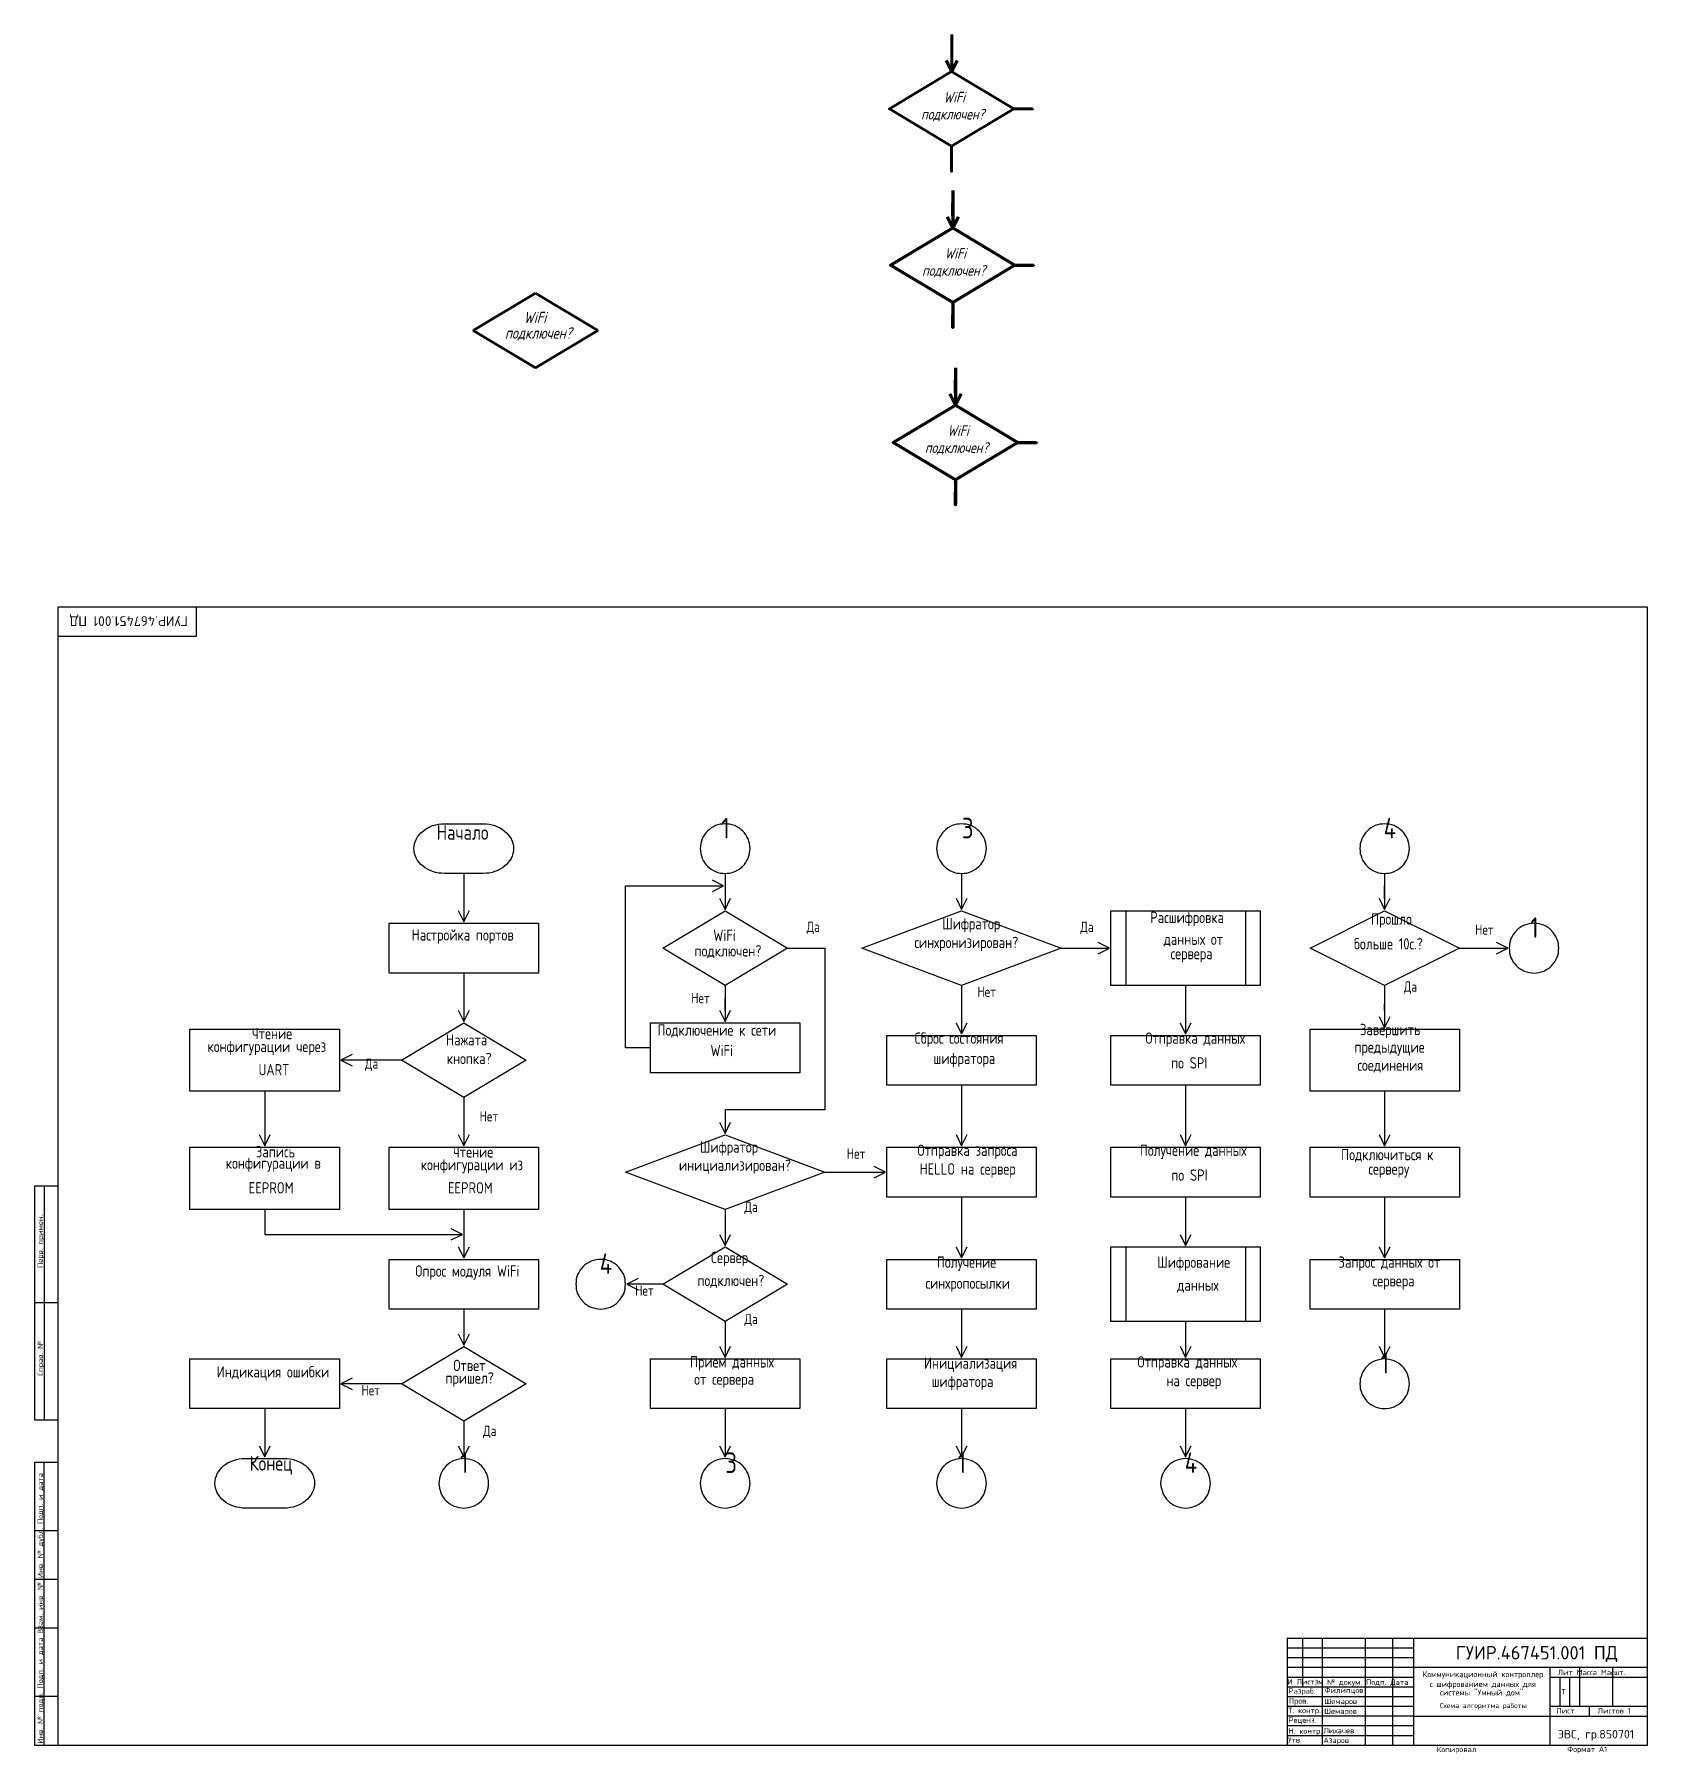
# Model space of a CAD drawing. Header units: inches. Extents: x -2216 to -26, y 201 to 1083.
# Drawn here: x -2216 to -1388, y 201 to 1083 of the extents above; entities that cross this region are included whole.
import ezdxf

# ---------------------------------------------------------------- set-up
doc = ezdxf.new("R2010")
doc.units = ezdxf.units.IN
doc.header["$MEASUREMENT"] = 0
for name, color, linetype in [('PDF3_Geometry', 7, 'Continuous'), ('PDF3_Text', 7, 'Continuous'), ('TEXT', 7, 'Continuous')]:
    doc.layers.add(name, color=color, linetype=linetype)
doc.styles.add('PDF GOST type A', font='')
doc.styles.add('PDF GOST type A Italic', font='')
doc.styles.add('PDF ISOCPEUR', font='isocpeur.ttf')
doc.styles.get('PDF GOST type A').set_extended_font_data('GOST type A')
doc.styles.get('PDF GOST type A Italic').set_extended_font_data('GOST type A', italic=True)

msp = doc.modelspace()

# ---------------------------------------------------------------- linework, layer by layer
at = {"layer": 'PDF3_Geometry', "lineweight": 50}
msp.add_lwpolyline([(-1958.89, 950.35), (-1926.89, 931.17), (-1958.89, 911.99), (-1990.78, 931.17)], close=True, dxfattribs=at)
at = {"layer": 'PDF3_Geometry', "lineweight": 25}
for points in [[(-2204.03, 350.13), (-2216.02, 350.13), (-2216.02, 345.1), (-2216.02, 205.09), (-2204.03, 205.09), (-1388.09, 205.09), (-1388.09, 789.09), (-2204.03, 789.09), (-2204.03, 205.09)], [(-2132.95, 789.09), (-2132.95, 788.01), (-2132.95, 774.11), (-2202.95, 774.11), (-2204.03, 774.11)], [(-1856.65, 677.01), (-1857.85, 677.37), (-1859.05, 677.73), (-1860.37, 677.85), (-1861.57, 677.97), (-1862.77, 677.85), (-1864.09, 677.73), (-1865.28, 677.37), (-1866.48, 677.01), (-1867.56, 676.41), (-1868.64, 675.82), (-1869.6, 675.1), (-1870.56, 674.26), (-1871.4, 673.3), (-1872.12, 672.34), (-1872.72, 671.26), (-1873.32, 670.18), (-1873.68, 668.98), (-1874.03, 667.78), (-1874.15, 666.47), (-1874.27, 665.27), (-1874.15, 664.07), (-1874.03, 662.75), (-1873.68, 661.55), (-1873.32, 660.35)], [(-1849.7, 660.35), (-1849.34, 661.55), (-1848.98, 662.75), (-1848.86, 664.07), (-1848.74, 665.27), (-1848.86, 666.47), (-1848.98, 667.78), (-1849.34, 668.98), (-1849.7, 670.18), (-1850.3, 671.26), (-1850.9, 672.34), (-1851.62, 673.3), (-1852.46, 674.26), (-1853.42, 675.1), (-1854.38, 675.82), (-1855.46, 676.41), (-1856.53, 677.01)], [(-1728.39, 660.35), (-1728.04, 661.55), (-1727.68, 662.75), (-1727.56, 664.07), (-1727.44, 665.27), (-1727.56, 666.47), (-1727.68, 667.78), (-1728.04, 668.98), (-1728.39, 670.18), (-1728.99, 671.26), (-1729.59, 672.34), (-1730.31, 673.3), (-1731.15, 674.26), (-1732.11, 675.1), (-1733.07, 675.82), (-1734.15, 676.41), (-1735.23, 677.01), (-1736.43, 677.37), (-1737.62, 677.73), (-1738.94, 677.85), (-1740.14, 677.97), (-1741.34, 677.85), (-1742.66, 677.73), (-1743.86, 677.37), (-1745.06, 677.01), (-1746.14, 676.41), (-1747.21, 675.82), (-1748.17, 675.1), (-1749.13, 674.26), (-1749.97, 673.3), (-1750.69, 672.34), (-1751.29, 671.26), (-1751.89, 670.18)], [(-1511.31, 660.35), (-1510.95, 661.55), (-1510.59, 662.75), (-1510.47, 664.07), (-1510.35, 665.27), (-1510.47, 666.47), (-1510.59, 667.78), (-1510.95, 668.98), (-1511.31, 670.18), (-1511.91, 671.26), (-1512.51, 672.34), (-1513.23, 673.3), (-1514.07, 674.26), (-1515.03, 675.1), (-1515.99, 675.82), (-1517.07, 676.41), (-1518.15, 677.01), (-1519.34, 677.37), (-1520.54, 677.73), (-1521.86, 677.85), (-1523.06, 677.97), (-1524.26, 677.85), (-1525.58, 677.73), (-1526.78, 677.37), (-1527.98, 677.01), (-1529.05, 676.41), (-1530.13, 675.82), (-1531.09, 675.1), (-1532.05, 674.26), (-1532.89, 673.3), (-1533.61, 672.34), (-1534.21, 671.26), (-1534.81, 670.18), (-1535.17, 668.98), (-1535.53, 667.78), (-1535.65, 666.47), (-1535.77, 665.27), (-1535.65, 664.07), (-1535.53, 662.75), (-1535.17, 661.55), (-1534.81, 660.35)], [(-1752.01, 670.18), (-1752.37, 668.98), (-1752.73, 667.78), (-1752.85, 666.47), (-1752.97, 665.27), (-1752.85, 664.07), (-1752.73, 662.75), (-1752.37, 661.55), (-1752.01, 660.35)], [(-1873.32, 660.23), (-1872.72, 659.15), (-1872.12, 658.08), (-1871.4, 657.12), (-1870.56, 656.16), (-1869.6, 655.32), (-1868.64, 654.6), (-1867.56, 654), (-1866.48, 653.4), (-1865.28, 653.04), (-1864.09, 652.68), (-1862.77, 652.56), (-1861.57, 652.44), (-1860.37, 652.56), (-1859.05, 652.68), (-1857.85, 653.04), (-1856.65, 653.4)], [(-1856.53, 653.4), (-1855.46, 654), (-1854.38, 654.6), (-1853.42, 655.32), (-1852.46, 656.16), (-1851.62, 657.12), (-1850.9, 658.08), (-1850.3, 659.15), (-1849.7, 660.23)], [(-1751.89, 660.23), (-1751.29, 659.15), (-1750.69, 658.08), (-1749.97, 657.12), (-1749.13, 656.16), (-1748.17, 655.32), (-1747.21, 654.6), (-1746.14, 654), (-1745.06, 653.4), (-1743.86, 653.04), (-1742.66, 652.68), (-1741.34, 652.56), (-1740.14, 652.44), (-1738.94, 652.56), (-1737.62, 652.68), (-1736.43, 653.04), (-1735.23, 653.4), (-1734.15, 654), (-1733.07, 654.6), (-1732.11, 655.32), (-1731.15, 656.16), (-1730.31, 657.12), (-1729.59, 658.08), (-1728.99, 659.15), (-1728.39, 660.23)], [(-1534.81, 660.23), (-1534.21, 659.15), (-1533.61, 658.08), (-1532.89, 657.12), (-1532.05, 656.16), (-1531.09, 655.32), (-1530.13, 654.6), (-1529.05, 654), (-1527.98, 653.4), (-1526.78, 653.04), (-1525.58, 652.68), (-1524.26, 652.56), (-1523.06, 652.44), (-1521.86, 652.56), (-1520.54, 652.68), (-1519.34, 653.04), (-1518.15, 653.4), (-1517.07, 654), (-1515.99, 654.6), (-1515.03, 655.32), (-1514.07, 656.16), (-1513.23, 657.12), (-1512.51, 658.08), (-1511.91, 659.15), (-1511.31, 660.23)], [(-1995.58, 652.44), (-1995.58, 628.35)], [(-1899.81, 563.02), (-1912.63, 563.02), (-1912.63, 646.09), (-1863.01, 646.09)], [(-1867.92, 643.21), (-1862.29, 646.09), (-1867.92, 648.97)], [(-1861.57, 652.44), (-1861.57, 634.7)], [(-1740.14, 652.44), (-1740.14, 634.7)], [(-1523.06, 652.44), (-1523.06, 639.62), (-1523.06, 646.09), (-1523.06, 634.7)], [(-1864.45, 639.74), (-1861.57, 633.98), (-1858.69, 639.74)], [(-1743.02, 639.74), (-1740.14, 633.98), (-1737.27, 639.74)], [(-1525.94, 639.74), (-1523.06, 633.98), (-1520.18, 639.74)], [(-1998.46, 633.38), (-1995.58, 627.63), (-1992.7, 633.38)], [(-1655.87, 633.26), (-1655.87, 594.9)], [(-1594.5, 633.26), (-1594.5, 594.9)], [(-1437.35, 623.19), (-1438.31, 624.03), (-1439.27, 624.75), (-1440.35, 625.35), (-1441.43, 625.95), (-1442.63, 626.31), (-1443.83, 626.67), (-1445.15, 626.79), (-1446.34, 626.91), (-1447.54, 626.79), (-1448.86, 626.67), (-1450.06, 626.31), (-1451.26, 625.95)], [(-1455.45, 623.07), (-1456.29, 622.11), (-1457.01, 621.16), (-1457.61, 620.08), (-1458.21, 619), (-1458.57, 617.8), (-1458.93, 616.6), (-1459.05, 615.28), (-1459.17, 614.08), (-1459.05, 612.88), (-1458.93, 611.57), (-1458.57, 610.37), (-1458.21, 609.17), (-1457.61, 608.09), (-1457.01, 607.01), (-1456.29, 606.05), (-1455.45, 605.09), (-1454.5, 604.25), (-1453.54, 603.54), (-1452.46, 602.94), (-1451.38, 602.34)], [(-1451.38, 625.95), (-1452.46, 625.35), (-1453.54, 624.75), (-1454.5, 624.03), (-1455.45, 623.19)], [(-1451.26, 602.34), (-1450.06, 601.98), (-1448.86, 601.62), (-1447.54, 601.5), (-1446.34, 601.38), (-1445.15, 601.5), (-1443.83, 601.62), (-1442.63, 601.98), (-1441.43, 602.34), (-1440.35, 602.94), (-1439.27, 603.54), (-1438.31, 604.25), (-1437.35, 605.09), (-1436.52, 606.05), (-1435.8, 607.01), (-1435.2, 608.09), (-1434.6, 609.17), (-1434.24, 610.37), (-1433.88, 611.57), (-1433.76, 612.88), (-1433.64, 614.08), (-1433.76, 615.28), (-1433.88, 616.6), (-1434.24, 617.8), (-1434.6, 619), (-1435.2, 620.08), (-1435.8, 621.16), (-1436.52, 622.11), (-1437.35, 623.07)], [(-1829.56, 614.08), (-1810.38, 614.08), (-1810.38, 531.13), (-1861.57, 531.13), (-1861.57, 519.75)], [(-1689.08, 614.08), (-1664.98, 614.08)], [(-1670.02, 611.21), (-1664.27, 614.08), (-1670.02, 616.96)], [(-1484.7, 614.08), (-1460.61, 614.08)], [(-1465.64, 611.21), (-1459.89, 614.08), (-1465.64, 616.96)], [(-1995.58, 601.38), (-1995.58, 577.28)], [(-1861.57, 594.9), (-1861.57, 582.2), (-1861.57, 588.55), (-1861.57, 577.28)], [(-1740.14, 594.9), (-1740.14, 570.81)], [(-1625.19, 594.9), (-1625.19, 570.81)], [(-1523.06, 594.9), (-1523.06, 582.2), (-1523.06, 585.43), (-1523.06, 574.05)], [(-1998.46, 582.32), (-1995.58, 576.56), (-1992.7, 582.32)], [(-1864.45, 582.32), (-1861.57, 576.56), (-1858.69, 582.32)], [(-1743.02, 575.85), (-1740.14, 570.09), (-1737.27, 575.85)], [(-1628.07, 575.85), (-1625.19, 570.09), (-1622.31, 575.85)], [(-1525.94, 579.08), (-1523.06, 573.33), (-1520.18, 579.08)], [(-2053, 559.54), (-2058.75, 556.67), (-2053, 553.79)], [(-2027.59, 556.67), (-2058.03, 556.67)], [(-2097.83, 540.72), (-2097.83, 513.39)], [(-1740.14, 543.84), (-1740.14, 513.39)], [(-1625.19, 543.84), (-1625.19, 513.39)], [(-1523.06, 540.72), (-1523.06, 513.39)], [(-1995.58, 537.49), (-1995.58, 513.39)], [(-1864.45, 524.78), (-1861.57, 519.03), (-1858.69, 524.78)], [(-2100.71, 518.43), (-2097.83, 512.67), (-2094.95, 518.43)], [(-1998.46, 518.43), (-1995.58, 512.67), (-1992.7, 518.43)], [(-1743.02, 518.43), (-1740.14, 512.67), (-1737.27, 518.43)], [(-1628.07, 518.43), (-1625.19, 512.67), (-1622.31, 518.43)], [(-1525.94, 518.43), (-1523.06, 512.67), (-1520.18, 518.43)], [(-1810.38, 499.13), (-1779.94, 499.13)], [(-1784.97, 496.25), (-1779.22, 499.13), (-1784.97, 502.01)], [(-2204.03, 492.06), (-2216.02, 492.06), (-2216.02, 372.07), (-2204.03, 372.07)], [(-2210.98, 492.06), (-2210.98, 372.07)], [(-1740.14, 486.42), (-1740.14, 455.86)], [(-1625.19, 486.42), (-1625.19, 462.21)], [(-1523.06, 486.42), (-1523.06, 455.86)], [(-2097.83, 479.95), (-2097.83, 467.24), (-1997.02, 467.24)], [(-1995.58, 479.95), (-1995.58, 455.86)], [(-1861.57, 479.95), (-1861.57, 462.21)], [(-2002.05, 464.37), (-1996.3, 467.24), (-2002.05, 470.12)], [(-1998.46, 460.89), (-1995.58, 455.14), (-1992.7, 460.89)], [(-1864.45, 467.24), (-1861.57, 461.61), (-1858.69, 467.24)], [(-1743.02, 460.89), (-1740.14, 455.14), (-1737.27, 460.89)], [(-1655.87, 460.89), (-1655.87, 422.53)], [(-1628.07, 467.24), (-1625.19, 461.61), (-1622.31, 467.24)], [(-1594.5, 460.89), (-1594.5, 422.53)], [(-1525.94, 460.89), (-1523.06, 455.14), (-1520.18, 460.89)], [(-1932.53, 452.26), (-1933.49, 451.54), (-1934.45, 450.7), (-1935.29, 449.74), (-1936.01, 448.79), (-1936.61, 447.71), (-1937.21, 446.63), (-1937.57, 445.43), (-1937.92, 444.23), (-1938.04, 442.91), (-1938.16, 441.71), (-1938.04, 440.51), (-1937.92, 439.2), (-1937.57, 438), (-1937.21, 436.8), (-1936.61, 435.72), (-1936.01, 434.64), (-1935.29, 433.68), (-1934.45, 432.72)], [(-1916.35, 432.72), (-1915.51, 433.68), (-1914.79, 434.64), (-1914.19, 435.72), (-1913.59, 436.8), (-1913.23, 438), (-1912.87, 439.2), (-1912.75, 440.51), (-1912.63, 441.71), (-1912.75, 442.91), (-1912.87, 444.23), (-1913.23, 445.43), (-1913.59, 446.63), (-1914.19, 447.71), (-1914.79, 448.79), (-1915.51, 449.74), (-1916.35, 450.7), (-1917.31, 451.54), (-1918.27, 452.26), (-1919.35, 452.86), (-1920.42, 453.46), (-1921.62, 453.82), (-1922.82, 454.18), (-1924.14, 454.3), (-1925.34, 454.42), (-1926.54, 454.3), (-1927.86, 454.18), (-1929.05, 453.82), (-1930.25, 453.46), (-1931.33, 452.86), (-1932.41, 452.26)], [(-1906.16, 444.59), (-1911.91, 441.71), (-1906.16, 438.84)], [(-1893.45, 441.71), (-1911.19, 441.71)], [(-1934.45, 432.6), (-1933.49, 431.76), (-1932.53, 431.04), (-1931.45, 430.45), (-1930.37, 429.85)], [(-1930.25, 429.85), (-1929.05, 429.49), (-1927.86, 429.13), (-1926.54, 429.01), (-1925.34, 428.89), (-1924.14, 429.01), (-1922.82, 429.13), (-1921.62, 429.49), (-1920.42, 429.85), (-1919.35, 430.45), (-1918.27, 431.04), (-1917.31, 431.76), (-1916.35, 432.6)], [(-2204.03, 432.12), (-2216.02, 432.12)], [(-1995.58, 428.89), (-1995.58, 411.15)], [(-1740.14, 428.89), (-1740.14, 404.79)], [(-1523.06, 428.89), (-1523.06, 404.79)], [(-1998.46, 416.18), (-1995.58, 410.43), (-1992.7, 416.18)], [(-1861.57, 422.53), (-1861.57, 404.79)], [(-1625.19, 422.53), (-1625.19, 404.79)], [(-1864.45, 409.83), (-1861.57, 404.07), (-1858.69, 409.83)], [(-1743.02, 409.83), (-1740.14, 404.07), (-1737.27, 409.83)], [(-1628.07, 409.83), (-1625.19, 404.07), (-1622.31, 409.83)], [(-1525.94, 409.83), (-1523.06, 404.07), (-1520.18, 409.83)], [(-1510.59, 393.17), (-1510.95, 394.36), (-1511.31, 395.56), (-1511.91, 396.64), (-1512.51, 397.72), (-1513.23, 398.68), (-1514.07, 399.64), (-1515.03, 400.48), (-1515.99, 401.2), (-1517.07, 401.8), (-1518.15, 402.4), (-1519.34, 402.76), (-1520.54, 403.12), (-1521.86, 403.24), (-1523.06, 403.35), (-1524.26, 403.24), (-1525.58, 403.12), (-1526.78, 402.76), (-1527.98, 402.4), (-1529.05, 401.8), (-1530.13, 401.2), (-1531.09, 400.48), (-1532.05, 399.64), (-1532.89, 398.68), (-1533.61, 397.72), (-1534.21, 396.64), (-1534.81, 395.56), (-1535.17, 394.36), (-1535.53, 393.17)], [(-2053, 393.41), (-2058.75, 390.53), (-2053, 387.65)], [(-2027.59, 390.53), (-2058.03, 390.53)], [(-1535.53, 393.05), (-1535.65, 391.73), (-1535.77, 390.53), (-1535.65, 389.33), (-1535.53, 388.01), (-1535.17, 386.81), (-1534.81, 385.61), (-1534.21, 384.54), (-1533.61, 383.46), (-1532.89, 382.5), (-1532.05, 381.54), (-1531.09, 380.7), (-1530.13, 379.98), (-1529.05, 379.38), (-1527.98, 378.78), (-1526.78, 378.42), (-1525.58, 378.06), (-1524.26, 377.94), (-1523.06, 377.82), (-1521.86, 377.94), (-1520.54, 378.06), (-1519.34, 378.42), (-1518.15, 378.78), (-1517.07, 379.38), (-1515.99, 379.98), (-1515.03, 380.7), (-1514.07, 381.54), (-1513.23, 382.5), (-1512.51, 383.46), (-1511.91, 384.54), (-1511.31, 385.61), (-1510.95, 386.81), (-1510.59, 388.01), (-1510.47, 389.33), (-1510.35, 390.53), (-1510.47, 391.73), (-1510.59, 393.05)], [(-2097.83, 377.82), (-2097.83, 353.73)], [(-1995.58, 371.47), (-1995.58, 353.73)], [(-1861.57, 377.82), (-1861.57, 353.73)], [(-1740.14, 377.82), (-1740.14, 353.73)], [(-1625.19, 377.82), (-1625.19, 353.73)], [(-2100.71, 358.76), (-2097.83, 353.01), (-2094.95, 358.76)], [(-1998.46, 358.76), (-1995.58, 353.01), (-1992.7, 358.76)], [(-1864.45, 358.76), (-1861.57, 353.01), (-1858.69, 358.76)], [(-1743.02, 358.76), (-1740.14, 353.01), (-1737.27, 358.76)], [(-1628.07, 358.76), (-1625.19, 353.01), (-1622.31, 358.76)], [(-2210.98, 205.09), (-2210.98, 345.1), (-2210.98, 350.13)], [(-1998.22, 351.93), (-1999.42, 351.57), (-2000.62, 351.21), (-2001.69, 350.61), (-2002.77, 350.01), (-2003.73, 349.29), (-2004.69, 348.46), (-2005.53, 347.5), (-2006.25, 346.54), (-2006.85, 345.46), (-2007.45, 344.38), (-2007.81, 343.18), (-2008.17, 341.98), (-2008.29, 340.66), (-2008.41, 339.47), (-2008.29, 338.27), (-2008.17, 336.95), (-2007.81, 335.75), (-2007.45, 334.55), (-2006.85, 333.47), (-2006.25, 332.39), (-2005.53, 331.43), (-2004.69, 330.48), (-2003.73, 329.64), (-2002.77, 328.92), (-2001.69, 328.32), (-2000.62, 327.72), (-1999.42, 327.36), (-1998.22, 327)], [(-1998.1, 327), (-1996.78, 326.88), (-1995.58, 326.76), (-1994.38, 326.88), (-1993.06, 327), (-1991.87, 327.36), (-1990.67, 327.72), (-1989.59, 328.32), (-1988.51, 328.92), (-1987.55, 329.64), (-1986.59, 330.48), (-1985.75, 331.43), (-1985.03, 332.39), (-1984.43, 333.47), (-1983.83, 334.55), (-1983.47, 335.75), (-1983.12, 336.95), (-1983, 338.27), (-1982.88, 339.47), (-1983, 340.66), (-1983.12, 341.98), (-1983.47, 343.18), (-1983.83, 344.38), (-1984.43, 345.46), (-1985.03, 346.54), (-1985.75, 347.5), (-1986.59, 348.46), (-1987.55, 349.29), (-1988.51, 350.01), (-1989.59, 350.61), (-1990.67, 351.21), (-1991.87, 351.57), (-1993.06, 351.93), (-1994.38, 352.05), (-1995.58, 352.17), (-1996.78, 352.05), (-1998.1, 351.93)], [(-1856.65, 351.21), (-1857.85, 351.57), (-1859.05, 351.93), (-1860.37, 352.05), (-1861.57, 352.17), (-1862.77, 352.05), (-1864.09, 351.93), (-1865.28, 351.57), (-1866.48, 351.21), (-1867.56, 350.61), (-1868.64, 350.01), (-1869.6, 349.29), (-1870.56, 348.46), (-1871.4, 347.5), (-1872.12, 346.54), (-1872.72, 345.46), (-1873.32, 344.38), (-1873.68, 343.18), (-1874.03, 341.98), (-1874.15, 340.66), (-1874.27, 339.47), (-1874.15, 338.27), (-1874.03, 336.95), (-1873.68, 335.75), (-1873.32, 334.55), (-1872.72, 333.47), (-1872.12, 332.39), (-1871.4, 331.43), (-1870.56, 330.48), (-1869.6, 329.64), (-1868.64, 328.92), (-1867.56, 328.32), (-1866.48, 327.72), (-1865.28, 327.36), (-1864.09, 327), (-1862.77, 326.88), (-1861.57, 326.76), (-1860.37, 326.88), (-1859.05, 327), (-1857.85, 327.36), (-1856.65, 327.72)], [(-1856.53, 327.72), (-1855.46, 328.32), (-1854.38, 328.92), (-1853.42, 329.64), (-1852.46, 330.48), (-1851.62, 331.43), (-1850.9, 332.39), (-1850.3, 333.47), (-1849.7, 334.55), (-1849.34, 335.75), (-1848.98, 336.95), (-1848.86, 338.27), (-1848.74, 339.47), (-1848.86, 340.66), (-1848.98, 341.98), (-1849.34, 343.18), (-1849.7, 344.38), (-1850.3, 345.46), (-1850.9, 346.54), (-1851.62, 347.5), (-1852.46, 348.46), (-1853.42, 349.29), (-1854.38, 350.01), (-1855.46, 350.61), (-1856.53, 351.21)], [(-1752.01, 344.38), (-1752.37, 343.18), (-1752.73, 341.98), (-1752.85, 340.66), (-1752.97, 339.47), (-1752.85, 338.27), (-1752.73, 336.95), (-1752.37, 335.75), (-1752.01, 334.55)], [(-1751.89, 334.55), (-1751.29, 333.47), (-1750.69, 332.39), (-1749.97, 331.43), (-1749.13, 330.48), (-1748.17, 329.64), (-1747.21, 328.92), (-1746.14, 328.32), (-1745.06, 327.72), (-1743.86, 327.36), (-1742.66, 327), (-1741.34, 326.88), (-1740.14, 326.76), (-1738.94, 326.88), (-1737.62, 327), (-1736.43, 327.36), (-1735.23, 327.72), (-1734.15, 328.32), (-1733.07, 328.92), (-1732.11, 329.64), (-1731.15, 330.48), (-1730.31, 331.43), (-1729.59, 332.39), (-1728.99, 333.47), (-1728.39, 334.55), (-1728.04, 335.75), (-1727.68, 336.95), (-1727.56, 338.27), (-1727.44, 339.47), (-1727.56, 340.66), (-1727.68, 341.98), (-1728.04, 343.18), (-1728.39, 344.38), (-1728.99, 345.46), (-1729.59, 346.54), (-1730.31, 347.5), (-1731.15, 348.46), (-1732.11, 349.29), (-1733.07, 350.01), (-1734.15, 350.61), (-1735.23, 351.21), (-1736.43, 351.57), (-1737.62, 351.93), (-1738.94, 352.05), (-1740.14, 352.17), (-1741.34, 352.05), (-1742.66, 351.93), (-1743.86, 351.57), (-1745.06, 351.21), (-1746.14, 350.61), (-1747.21, 350.01), (-1748.17, 349.29), (-1749.13, 348.46)], [(-1750.69, 346.54), (-1751.29, 345.46), (-1751.89, 344.38)], [(-1749.25, 348.46), (-1750.09, 347.5), (-1750.81, 346.54)], [(-1637.06, 344.38), (-1637.41, 343.18), (-1637.77, 341.98), (-1637.89, 340.66), (-1638.01, 339.47), (-1637.89, 338.27), (-1637.77, 336.95)], [(-1637.65, 336.95), (-1637.29, 335.75), (-1636.94, 334.55), (-1636.34, 333.47), (-1635.74, 332.39), (-1635.02, 331.43), (-1634.18, 330.48), (-1633.22, 329.64), (-1632.26, 328.92), (-1631.18, 328.32), (-1630.1, 327.72), (-1628.9, 327.36), (-1627.71, 327), (-1626.39, 326.88), (-1625.19, 326.76), (-1623.99, 326.88), (-1622.67, 327), (-1621.47, 327.36), (-1620.27, 327.72), (-1619.19, 328.32), (-1618.12, 328.92), (-1617.16, 329.64), (-1616.2, 330.48), (-1615.36, 331.43), (-1614.64, 332.39), (-1614.04, 333.47), (-1613.44, 334.55), (-1613.08, 335.75), (-1612.72, 336.95), (-1612.6, 338.27), (-1612.48, 339.47), (-1612.6, 340.66), (-1612.72, 341.98), (-1613.08, 343.18), (-1613.44, 344.38), (-1614.04, 345.46), (-1614.64, 346.54), (-1615.36, 347.5), (-1616.2, 348.46), (-1617.16, 349.29), (-1618.12, 350.01), (-1619.19, 350.61), (-1620.27, 351.21), (-1621.47, 351.57), (-1622.67, 351.93), (-1623.99, 352.05), (-1625.19, 352.17), (-1626.39, 352.05), (-1627.71, 351.93), (-1628.9, 351.57), (-1630.1, 351.21), (-1631.18, 350.61), (-1632.26, 350.01), (-1633.22, 349.29), (-1634.18, 348.46), (-1635.02, 347.5), (-1635.74, 346.54), (-1636.34, 345.46), (-1636.94, 344.38)], [(-2204.03, 315.13), (-2216.02, 315.13)], [(-2204.03, 290.08), (-2216.02, 290.08)], [(-2204.03, 265.15), (-2216.02, 265.15)], [(-1573.05, 260.11), (-1388.09, 260.11)], [(-1573.05, 260.11), (-1573.05, 205.09)], [(-1565.13, 260.11), (-1565.13, 235.06)], [(-1555.07, 260.11), (-1555.07, 205.09)], [(-1533.13, 260.11), (-1533.13, 205.09)], [(-1519.1, 260.11), (-1519.1, 205.09)], [(-1508.08, 205.09), (-1508.08, 260.11)], [(-1573.05, 255.08), (-1508.08, 255.08)], [(-1573.05, 250.16), (-1508.08, 250.16)], [(-1573.05, 245.13), (-1508.08, 245.13)], [(-1573.05, 240.09), (-1508.08, 240.09)], [(-1508.08, 245.13), (-1388.09, 245.13)], [(-1438.07, 205.09), (-1438.07, 245.13)], [(-1438.07, 240.09), (-1388.09, 240.09)], [(-1433.16, 240.09), (-1433.16, 225.11)], [(-1428.12, 240.09), (-1428.12, 225.11)], [(-1423.09, 245.13), (-1423.09, 226.07), (-1423.09, 225.11)], [(-1406.07, 245.13), (-1406.07, 225.11)], [(-2204.03, 230.15), (-2216.02, 230.15)], [(-1573.05, 235.06), (-1508.08, 235.06)], [(-1573.05, 230.15), (-1508.08, 230.15)], [(-1573.05, 225.11), (-1508.08, 225.11)], [(-1438.07, 225.11), (-1388.09, 225.11)], [(-1418.06, 225.11), (-1418.06, 220.08)], [(-1508.08, 220.08), (-1573.05, 220.08)], [(-1573.05, 215.16), (-1508.08, 215.16)], [(-1508.08, 220.08), (-1388.09, 220.08)], [(-1573.05, 210.13), (-1508.08, 210.13)]]:
    msp.add_lwpolyline(points, dxfattribs=at)
for points in [[(-2005.53, 677.97), (-1985.75, 677.97), (-1984.07, 677.97), (-1982.64, 677.73), (-1981.08, 677.37), (-1979.64, 677.01), (-1978.32, 676.41), (-1977, 675.82), (-1975.8, 675.1), (-1974.72, 674.26), (-1973.65, 673.3), (-1972.81, 672.34), (-1971.97, 671.26), (-1971.37, 670.18), (-1970.77, 668.98), (-1970.41, 667.78), (-1970.17, 666.47), (-1970.05, 665.27), (-1970.17, 663.95), (-1970.41, 662.63), (-1970.77, 661.43), (-1971.37, 660.23), (-1971.97, 659.15), (-1972.81, 658.08), (-1973.65, 657.12), (-1974.72, 656.16), (-1975.8, 655.32), (-1977, 654.6), (-1978.32, 654), (-1979.64, 653.4), (-1981.08, 653.04), (-1982.64, 652.68), (-1984.07, 652.56), (-1985.75, 652.44), (-2005.53, 652.44), (-2007.09, 652.56), (-2008.65, 652.68), (-2010.21, 653.04), (-2011.64, 653.4), (-2012.96, 654), (-2014.28, 654.6), (-2015.48, 655.32), (-2016.56, 656.16), (-2017.64, 657.12), (-2018.48, 658.08), (-2019.32, 659.15), (-2019.91, 660.23), (-2020.51, 661.43), (-2020.87, 662.63), (-2021.11, 663.95), (-2021.23, 665.27), (-2021.11, 666.47), (-2020.87, 667.78), (-2020.51, 668.98), (-2019.91, 670.18), (-2019.32, 671.26), (-2018.48, 672.34), (-2017.64, 673.3), (-2016.56, 674.26), (-2015.48, 675.1), (-2014.28, 675.82), (-2012.96, 676.41), (-2011.64, 677.01), (-2010.21, 677.37), (-2008.65, 677.73), (-2007.09, 677.97)], [(-2033.94, 626.91), (-1957.34, 626.91), (-1957.34, 601.38), (-2033.94, 601.38)], [(-1861.57, 633.26), (-1829.56, 614.08), (-1861.57, 594.9), (-1893.45, 614.08)], [(-1740.14, 633.26), (-1689.08, 614.08), (-1740.14, 594.9), (-1791.33, 614.08)], [(-1663.55, 633.26), (-1586.95, 633.26), (-1586.95, 594.9), (-1663.55, 594.9)], [(-1523.06, 633.26), (-1484.7, 614.08), (-1523.06, 594.9), (-1561.3, 614.08)], [(-1995.58, 575.85), (-1963.7, 556.67), (-1995.58, 537.49), (-2027.59, 556.67)], [(-1899.81, 575.85), (-1823.21, 575.85), (-1823.21, 550.19), (-1899.81, 550.19)], [(-2136.19, 572.61), (-2059.47, 572.61), (-2059.47, 540.72), (-2136.19, 540.72)], [(-1778.5, 569.37), (-1701.9, 569.37), (-1701.9, 543.84), (-1778.5, 543.84)], [(-1663.55, 569.37), (-1586.95, 569.37), (-1586.95, 543.84), (-1663.55, 543.84)], [(-1561.3, 572.61), (-1484.7, 572.61), (-1484.7, 540.72), (-1561.3, 540.72)], [(-2136.19, 511.96), (-2059.47, 511.96), (-2059.47, 479.95), (-2136.19, 479.95)], [(-2033.94, 511.96), (-1957.34, 511.96), (-1957.34, 479.95), (-2033.94, 479.95)], [(-1861.57, 518.31), (-1810.38, 499.13), (-1861.57, 479.95), (-1912.63, 499.13)], [(-1778.5, 511.96), (-1701.9, 511.96), (-1701.9, 486.42), (-1778.5, 486.42)], [(-1663.55, 511.96), (-1586.95, 511.96), (-1586.95, 486.42), (-1663.55, 486.42)], [(-1561.3, 511.96), (-1484.7, 511.96), (-1484.7, 486.42), (-1561.3, 486.42)], [(-1861.57, 460.89), (-1829.56, 441.71), (-1861.57, 422.53), (-1893.45, 441.71)], [(-1663.55, 460.89), (-1586.95, 460.89), (-1586.95, 422.53), (-1663.55, 422.53)], [(-2033.94, 454.42), (-1957.34, 454.42), (-1957.34, 428.89), (-2033.94, 428.89)], [(-1778.5, 454.42), (-1701.9, 454.42), (-1701.9, 428.89), (-1778.5, 428.89)], [(-1561.3, 454.42), (-1484.7, 454.42), (-1484.7, 428.89), (-1561.3, 428.89)], [(-1995.58, 409.71), (-1963.7, 390.53), (-1995.58, 371.47), (-2027.59, 390.53)], [(-2136.19, 403.35), (-2059.47, 403.35), (-2059.47, 377.82), (-2136.19, 377.82)], [(-1899.81, 403.35), (-1823.21, 403.35), (-1823.21, 377.82), (-1899.81, 377.82)], [(-1778.5, 403.35), (-1701.9, 403.35), (-1701.9, 377.82), (-1778.5, 377.82)], [(-1663.55, 403.35), (-1586.95, 403.35), (-1586.95, 377.82), (-1663.55, 377.82)], [(-2107.78, 352.29), (-2087.88, 352.29), (-2086.32, 352.17), (-2084.76, 352.05), (-2083.21, 351.69), (-2081.77, 351.21), (-2080.45, 350.73), (-2079.13, 350.13), (-2077.93, 349.29), (-2076.85, 348.58), (-2075.89, 347.62), (-2074.93, 346.66), (-2074.21, 345.58), (-2073.5, 344.5), (-2073.02, 343.3), (-2072.54, 342.1), (-2072.3, 340.78), (-2072.3, 339.47), (-2072.3, 338.15), (-2072.54, 336.95), (-2073.02, 335.63), (-2073.5, 334.55), (-2074.21, 333.35), (-2074.93, 332.39), (-2075.89, 331.31), (-2076.85, 330.48), (-2077.93, 329.64), (-2079.13, 328.92), (-2080.45, 328.2), (-2081.77, 327.72), (-2083.21, 327.24), (-2084.76, 327), (-2086.32, 326.76), (-2087.88, 326.76), (-2107.78, 326.76), (-2109.34, 326.76), (-2110.89, 327), (-2112.33, 327.24), (-2113.77, 327.72), (-2115.21, 328.2), (-2116.53, 328.92), (-2117.73, 329.64), (-2118.81, 330.48), (-2119.76, 331.31), (-2120.72, 332.39), (-2121.44, 333.35), (-2122.16, 334.55), (-2122.64, 335.63), (-2123, 336.95), (-2123.24, 338.15), (-2123.36, 339.47), (-2123.24, 340.78), (-2123, 342.1), (-2122.64, 343.3), (-2122.16, 344.5), (-2121.44, 345.58), (-2120.72, 346.66), (-2119.76, 347.62), (-2118.81, 348.58), (-2117.73, 349.29), (-2116.53, 350.13), (-2115.21, 350.73), (-2113.77, 351.21), (-2112.33, 351.69), (-2110.89, 352.05), (-2109.34, 352.17)]]:
    msp.add_lwpolyline(points, close=True, dxfattribs=at)
at = {"layer": 'TEXT', "lineweight": 60}
for points in [[(-1745.25, 1083.08), (-1745.25, 1070.31), (-1745.25, 1076.69), (-1745.25, 1063.96)], [(-1748.12, 1069.71), (-1745.25, 1063.96), (-1742.37, 1069.71)], [(-1713.33, 1044.8), (-1703.75, 1044.8), (-1703.75, 1044.8), (-1703.75, 1044.8), (-1703.75, 1044.8)], [(-1745.27, 1025.63), (-1745.27, 1012.86), (-1745.27, 1019.25), (-1745.27, 1012.86)]]:
    msp.add_lwpolyline(points, dxfattribs=at)
msp.add_lwpolyline([(-1745.27, 1063.96), (-1713.33, 1044.8), (-1745.27, 1025.63), (-1777.2, 1044.8)], close=True, dxfattribs=at)
at = {"layer": 'TEXT', "lineweight": 70}
for points in [[(-1744.69, 1002.89), (-1744.69, 990.11), (-1744.69, 996.5), (-1744.69, 983.77)], [(-1747.57, 989.52), (-1744.69, 983.77), (-1741.82, 989.52)], [(-1712.77, 964.6), (-1703.19, 964.6), (-1703.19, 964.6), (-1703.19, 964.6), (-1703.19, 964.6)], [(-1744.71, 945.44), (-1744.71, 932.66), (-1744.71, 939.05), (-1744.71, 932.66)]]:
    msp.add_lwpolyline(points, dxfattribs=at)
msp.add_lwpolyline([(-1744.71, 983.76), (-1712.77, 964.6), (-1744.71, 945.44), (-1776.65, 964.6)], close=True, dxfattribs=at)
at = {"layer": 'TEXT', "lineweight": 80}
for points in [[(-1743.29, 911.95), (-1743.29, 899.18), (-1743.29, 905.57), (-1743.29, 892.84)], [(-1746.16, 898.59), (-1743.29, 892.84), (-1740.41, 898.59)], [(-1711.37, 873.67), (-1701.79, 873.67), (-1701.79, 873.67), (-1701.79, 873.67), (-1701.79, 873.67)], [(-1743.3, 854.51), (-1743.3, 841.73), (-1743.3, 848.12), (-1743.3, 841.73)]]:
    msp.add_lwpolyline(points, dxfattribs=at)
msp.add_lwpolyline([(-1743.3, 892.83), (-1711.37, 873.67), (-1743.3, 854.51), (-1775.24, 873.67)], close=True, dxfattribs=at)

# ---------------------------------------------------------------- texts
at = {"layer": 'PDF3_Text', "attachment_point": 7}
for s, insert, char_height, style in [('{\\fGOST type A|b0|i1|c204|p34;WiFi}', (-1964.93, 934.89), 5.7982, 'PDF GOST type A'), ('{\\fGOST type A|b0|i1|c204|p34;подключен?}', (-1974.54, 926.01), 5.7982, 'PDF GOST type A'), ('1', (-1863.43, 670.47), 10.56, 'PDF GOST type A'), ('3', (-1740, 670.47), 10.56, 'PDF GOST type A'), ('4', (-1523.57, 670.47), 10.56, 'PDF GOST type A'), ('Начало', (-2009.57, 669.76), 7.529, 'PDF GOST type A'), ('Да', (-1819.7, 621.36), 5.279, 'PDF GOST type A'), ('Шифратор', (-1750.13, 622.22), 5.798, 'PDF GOST type A'), ('Да', (-1679.22, 621.36), 5.279, 'PDF GOST type A'), ('Расшифровка', (-1643.33, 625.45), 5.7982, 'PDF GOST type A'), ('Прошло', (-1530.05, 624.61), 5.798, 'PDF GOST type A'), ('1', (-1448.32, 619.41), 10.56, 'PDF GOST type A'), ('Настройка портов', (-2022.35, 616.46), 5.7982, 'PDF GOST type A'), ('WiFi', (-1867.61, 617.8), 5.798, 'PDF GOST type A'), ('синхронизирован?', (-1764.4, 612.62), 5.7982, 'PDF GOST type A'), ('данных от', (-1636.49, 614.9), 5.798, 'PDF GOST type A'), ('больше 10с.?', (-1538.8, 613.46), 5.7982, 'PDF GOST type A'), ('Нет', (-1476.64, 621), 5.279, 'PDF GOST type A'), ('подключен?', (-1877.22, 608.92), 5.798, 'PDF GOST type A'), ('сервера', (-1632.9, 606.87), 5.798, 'PDF GOST type A'), ('Нет', (-1878.92, 585.88), 5.279, 'PDF GOST type A'), ('Нет', (-1732.08, 589.12), 5.279, 'PDF GOST type A'), ('Да', (-1513.2, 590.67), 5.279, 'PDF GOST type A'), ('Подключение к сети', (-1896.25, 568.27), 5.7982, 'PDF GOST type A'), ('Завершить', (-1535.68, 567.91), 5.798, 'PDF GOST type A'), ('конфигурации через', (-2127.14, 559.22), 5.7982, 'PDF GOST type A'), ('Чтение', (-2104.34, 567.43), 5.798, 'PDF GOST type A'), ('Нажата', (-2004.73, 564.2), 5.798, 'PDF GOST type A'), ('Сброс состояния', (-1764.27, 563.48), 5.7982, 'PDF GOST type A'), ('Отправка данных', (-1645.84, 563.48), 5.7982, 'PDF GOST type A'), ('Да', (-2046.37, 551.12), 5.279, 'PDF GOST type A'), ('кнопка?', (-2004.37, 554.61), 5.798, 'PDF GOST type A'), ('WiFi', (-1869.04, 558.68), 5.798, 'PDF GOST type A'), ('шифратора', (-1754.59, 553.11), 5.798, 'PDF GOST type A'), ('по SPI', (-1632.66, 552.33), 5.798, 'PDF GOST type A'), ('предыдущие', (-1538.56, 558.92), 5.798, 'PDF GOST type A'), ('UART', (-2100.98, 548.85), 5.798, 'PDF GOST type A'), ('соединения', (-1537, 550.29), 5.798, 'PDF GOST type A'), ('Нет', (-1987.52, 525.23), 5.279, 'PDF GOST type A'), ('Запись', (-2102.3, 506.78), 5.798, 'PDF GOST type A'), ('Чтение', (-2001.13, 506.66), 5.798, 'PDF GOST type A'), ('Шифратор', (-1874.43, 507.62), 5.798, 'PDF GOST type A'), ('Отправка запроса', (-1762.83, 505.94), 5.7982, 'PDF GOST type A'), ('Получение данных', (-1648.72, 505.94), 5.7982, 'PDF GOST type A'), ('конфигурации в', (-2117.77, 499.35), 5.7982, 'PDF GOST type A'), ('конфигурации из', (-2017.7, 498.57), 5.7982, 'PDF GOST type A'), ('инициализирован?', (-1885.22, 498.27), 5.7982, 'PDF GOST type A'), ('Нет', (-1799.09, 506.05), 5.279, 'PDF GOST type A'), ('HELLO на сервер', (-1761.64, 496.35), 5.7982, 'PDF GOST type A'), ('Подключиться к', (-1545.39, 504.38), 5.7982, 'PDF GOST type A'), ('по SPI', (-1632.54, 494.79), 5.798, 'PDF GOST type A'), ('серверу', (-1531.37, 496.35), 5.798, 'PDF GOST type A'), ('EEPROM', (-2106.01, 488.23), 5.798, 'PDF GOST type A'), ('EEPROM', (-2003.76, 488.23), 5.798, 'PDF GOST type A'), ('Да', (-1851.59, 477.64), 5.279, 'PDF GOST type A'), ('Опрос модуля WiFi', (-2020.55, 443.97), 5.7982, 'PDF GOST type A'), ('4', (-1925.88, 446.91), 10.56, 'PDF GOST type A'), ('Сервер', (-1868.8, 450.92), 5.798, 'PDF GOST type A'), ('Получение', (-1752.89, 448.52), 5.798, 'PDF GOST type A'), ('Шифрование', (-1639.73, 448.53), 5.798, 'PDF GOST type A'), ('Запрос данных от', (-1546.71, 448.52), 5.7982, 'PDF GOST type A'), ('подключен?', (-1875.75, 439.77), 5.798, 'PDF GOST type A'), ('синхропосылки', (-1758.69, 437.73), 5.7982, 'PDF GOST type A'), ('данных', (-1629.54, 437.37), 5.798, 'PDF GOST type A'), ('сервера', (-1529.21, 438.93), 5.798, 'PDF GOST type A'), ('Нет', (-1907.69, 435.8), 5.279, 'PDF GOST type A'), ('Да', (-1851.59, 420.1), 5.279, 'PDF GOST type A'), ('1', (-1525.03, 395.85), 10.56, 'PDF GOST type A'), ('Индикация ошибки', (-2122.42, 392.25), 5.7982, 'PDF GOST type A'), ('Ответ', (-2001.01, 397.1), 5.798, 'PDF GOST type A'), ('Прием данных', (-1879.59, 397.34), 5.7982, 'PDF GOST type A'), ('Инициализация', (-1759.45, 396.69), 5.7982, 'PDF GOST type A'), ('Отправка данных', (-1649.92, 397.34), 5.7982, 'PDF GOST type A'), ('Нет', (-2048.17, 384.62), 5.279, 'PDF GOST type A'), ('пришел?', (-2005.09, 389.07), 5.798, 'PDF GOST type A'), ('от сервера', (-1877.43, 388.47), 5.798, 'PDF GOST type A'), ('шифратора', (-1755.55, 387.33), 5.798, 'PDF GOST type A'), ('на сервер', (-1635.06, 387.75), 5.798, 'PDF GOST type A'), ('Да', (-1985.72, 362.68), 5.279, 'PDF GOST type A'), ('Конец', (-2105.58, 343.95), 7.529, 'PDF GOST type A'), ('1', (-1997.55, 344.79), 10.56, 'PDF GOST type A'), ('3', (-1861.41, 344.79), 10.56, 'PDF GOST type A'), ('1', (-1742.07, 344.79), 10.56, 'PDF GOST type A'), ('4', (-1625.67, 344.79), 10.56, 'PDF GOST type A'), ('ГУИР.467451.001 ПД', (-1486.5, 247.69), 6.876, 'PDF ISOCPEUR'), ('И Листзм.', (-1572.93, 236.26), 2.781, 'PDF ISOCPEUR'), ('№ докум. Подп. Дата', (-1552.67, 235.3), 2.7813, 'PDF ISOCPEUR'), ('Коммуникационный контроллер', (-1503.52, 239.19), 3.0131, 'PDF ISOCPEUR'), ('Лит Масса Масшт.', (-1434.24, 241.05), 2.7813, 'PDF ISOCPEUR'), ('Разраб.', (-1572.33, 230.75), 2.781, 'PDF ISOCPEUR'), ('Филипцов', (-1553.87, 231.17), 2.781, 'PDF ISOCPEUR'), ('с шифрованием данных для', (-1499.93, 234.15), 3.0131, 'PDF ISOCPEUR'), ('системы "Умный дом"', (-1494.65, 230.15), 3.0131, 'PDF ISOCPEUR'), ('Т', (-1432.33, 231.1), 2.78, 'PDF ISOCPEUR'), ('Т. контр.', (-1572.57, 220.8), 2.781, 'PDF ISOCPEUR'), ('Пров.', (-1572.21, 225.52), 3.013, 'PDF ISOCPEUR'), ('Шемаров', (-1554.11, 220.44), 2.781, 'PDF ISOCPEUR'), ('Шемаров', (-1553.99, 225.47), 2.781, 'PDF ISOCPEUR'), ('Схема алгоритма работы', (-1494.66, 223.5), 2.5495, 'PDF ISOCPEUR'), ('Лист', (-1434.96, 221.39), 2.781, 'PDF ISOCPEUR'), ('Листов 1', (-1413.75, 221.39), 2.781, 'PDF ISOCPEUR'), ('Н. контр.', (-1572.45, 210.25), 2.781, 'PDF ISOCPEUR'), ('Реценз.', (-1572.33, 215.82), 2.781, 'PDF ISOCPEUR'), ('Лихачев', (-1554.47, 211.21), 2.781, 'PDF ISOCPEUR'), ('ЭВС, гр.850701', (-1434.24, 207.37), 4.4038, 'PDF ISOCPEUR'), ('Утв.', (-1572.69, 206.41), 2.781, 'PDF ISOCPEUR'), ('Азаров', (-1554.47, 205.46), 2.781, 'PDF ISOCPEUR'), ('Копировал', (-1496.33, 200.78), 2.781, 'PDF ISOCPEUR'), ('Формат А1', (-1429.33, 200.9), 2.781, 'PDF ISOCPEUR')]:
    msp.add_mtext(s, dxfattribs=dict(at, insert=insert, char_height=char_height, style=style))
at = {"layer": 'PDF3_Text', "attachment_point": 7, "style": 'PDF ISOCPEUR'}
for s, insert, char_height, rotation in [('ГУИР.467451.001 ПД', (-2137.27, 785.53), 5.0218, 180), ('Перв. примен.', (-2210.83, 450), 2.7813, 90), ('Справ. №', (-2210.83, 394.62), 2.781, 90), ('Инв. № подл. Подп. и дата Взам. инв. № Инв. № дубл. Подп. и дата', (-2210.83, 205.81), 2.7813, 90)]:
    msp.add_mtext(s, dxfattribs=dict(at, insert=insert, char_height=char_height, rotation=rotation))
at = {"layer": 'TEXT', "lineweight": 60, "char_height": 5.487, "attachment_point": 7, "style": 'PDF GOST type A Italic'}
for s, insert in [('WiFi', (-1749.44, 1048.1)), ('подключен?', (-1760.97, 1038.52))]:
    msp.add_mtext(s, dxfattribs=dict(at, insert=insert))
at = {"layer": 'TEXT', "lineweight": 70, "char_height": 5.487, "attachment_point": 7, "style": 'PDF GOST type A Italic'}
for s, insert in [('WiFi', (-1748.89, 967.91)), ('подключен?', (-1760.42, 958.33))]:
    msp.add_mtext(s, dxfattribs=dict(at, insert=insert))
at = {"layer": 'TEXT', "lineweight": 80, "char_height": 5.487, "attachment_point": 7, "style": 'PDF GOST type A Italic'}
for s, insert in [('WiFi', (-1747.48, 876.98)), ('подключен?', (-1759.01, 867.39))]:
    msp.add_mtext(s, dxfattribs=dict(at, insert=insert))

doc.saveas('drawing.dxf')
